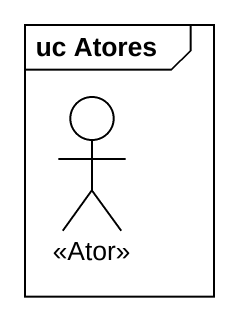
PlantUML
@startuml
mainframe uc Atores
actor "<<Ator>>" as Ator
@enduml
